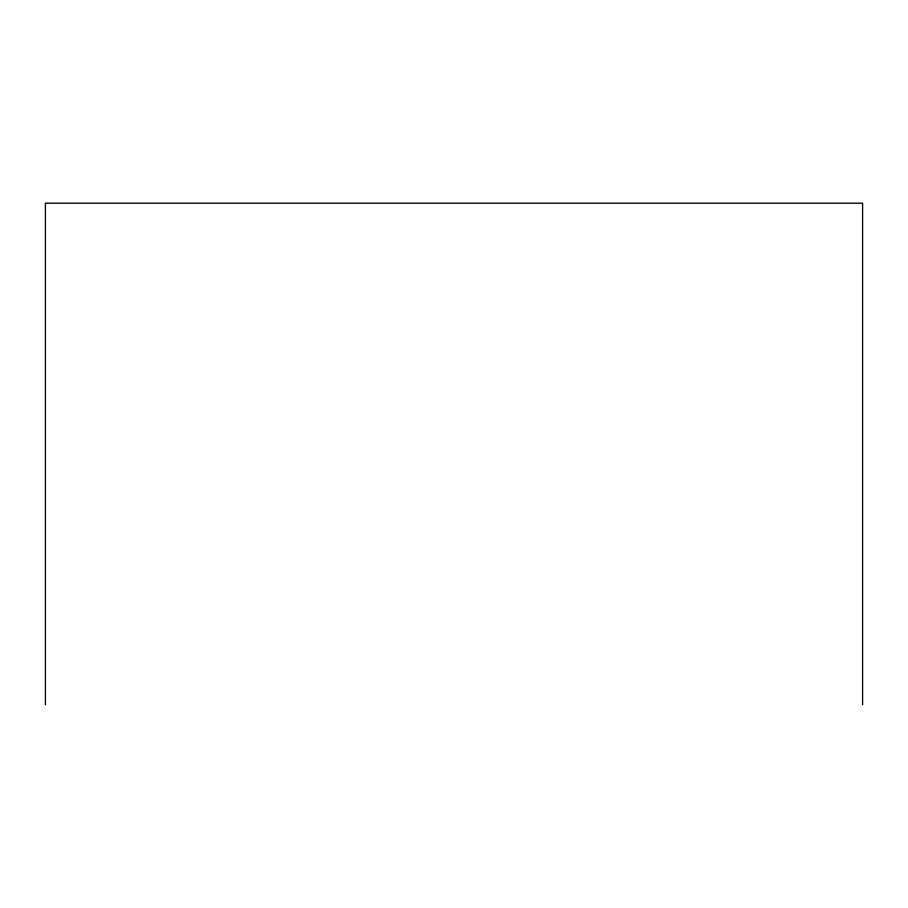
<?xml version="1.0" encoding="UTF-8"?>
<svg xmlns="http://www.w3.org/2000/svg" width="908" height="908" viewBox="0 0 908 908"><rect width="100%" height="100%" fill="white"/><g stroke="black" fill="none" stroke-linecap="round" stroke-linejoin="round"><path stroke-width="1.36" d="M862.6 704.801L862.6 203.199L45.4 203.199L45.4 704.801"/></g></svg>
